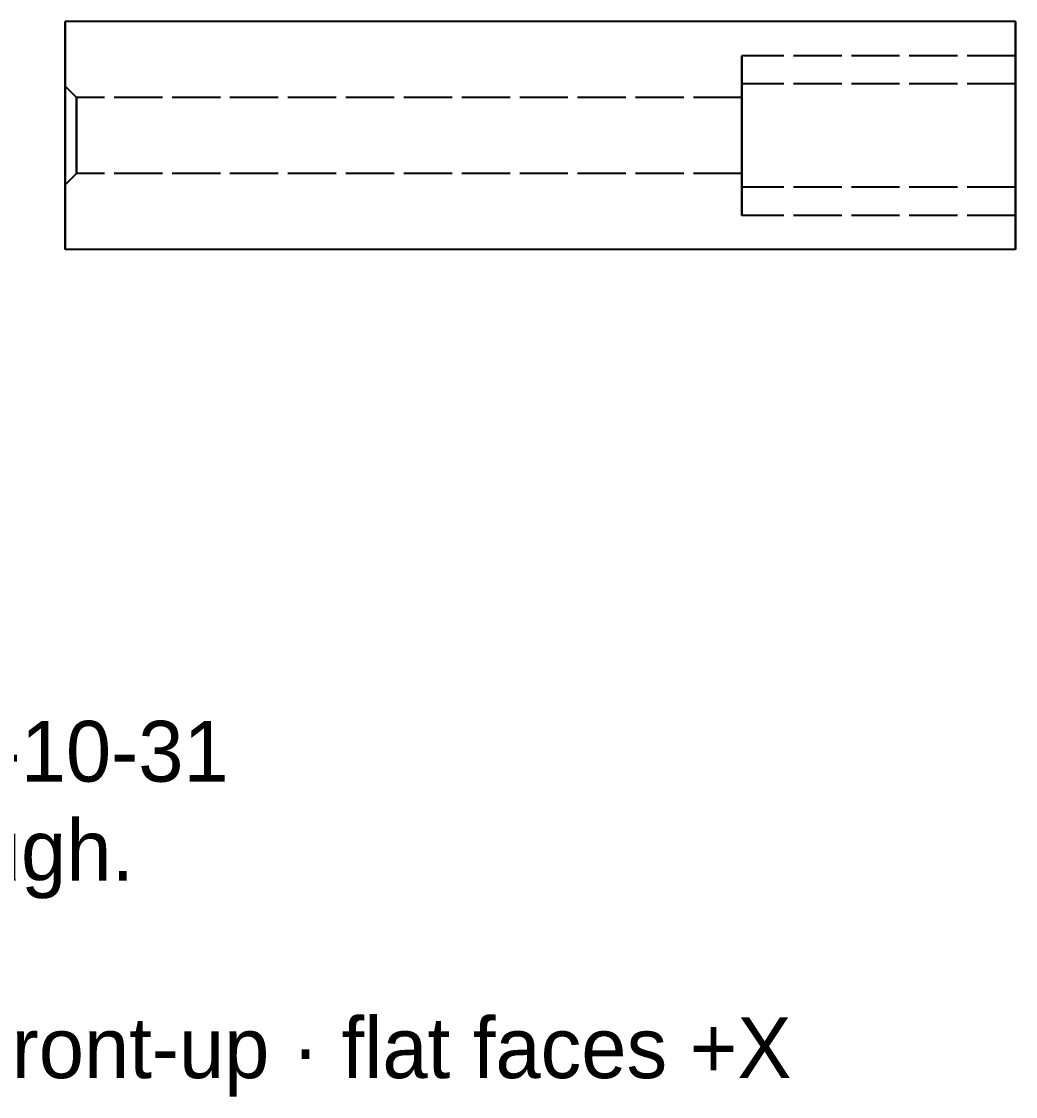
# Model space of a CAD drawing. Header units: millimetres. Extents: x -9 to 93, y -25 to 69.
# Drawn here: x 41.85 to 68, y -25.28 to 3 of the extents above; entities that cross this region are included whole.
import ezdxf

# ---------------------------------------------------------------- set-up
doc = ezdxf.new("R2010")
doc.units = ezdxf.units.MM
doc.linetypes.add('DASHED', pattern=[1.524, 1.27, -0.254])
for name, color, linetype in [('HIDDEN', 8, 'DASHED'), ('TEXT', 7, 'CONTINUOUS'), ('VISIBLE', 7, 'CONTINUOUS')]:
    doc.layers.add(name, color=color, linetype=linetype)

msp = doc.modelspace()

# ---------------------------------------------------------------- linework, layer by layer
at = {"layer": 'HIDDEN'}
for points in [[(43, 3), (43, 2.90476), (43, 2.80952), (43, 2.71429), (43, 2.61905), (43, 2.52381), (43, 2.42857), (43, 2.33333), (43, 2.2381), (43, 2.14286), (43, 2.04762), (43, 1.95238), (43, 1.85714), (43, 1.7619), (43, 1.66667), (43, 1.57143), (43, 1.47619), (43, 1.38095), (43, 1.28571), (43, 1.19048), (43, 1.09524), (43, 1), (43, 0.90476), (43, 0.80952), (43, 0.71429), (43, 0.61905), (43, 0.52381), (43, 0.42857), (43, 0.33333), (43, 0.2381), (43, 0.14286), (43, 0.04762), (43, -0.04762), (43, -0.14286), (43, -0.2381), (43, -0.33333), (43, -0.42857), (43, -0.52381), (43, -0.61905), (43, -0.71429), (43, -0.80952), (43, -0.90476), (43, -1), (43, -1.09524), (43, -1.19048), (43, -1.28571), (43, -1.38095), (43, -1.47619), (43, -1.57143), (43, -1.66667), (43, -1.7619), (43, -1.85714), (43, -1.95238), (43, -2.04762), (43, -2.14286), (43, -2.2381), (43, -2.33333), (43, -2.42857), (43, -2.52381), (43, -2.61905), (43, -2.71429), (43, -2.80952), (43, -2.90476), (43, -3)], [(68, 3), (68, 2.90476), (68, 2.80952), (68, 2.71429), (68, 2.61905), (68, 2.52381), (68, 2.42857), (68, 2.33333), (68, 2.2381), (68, 2.14286), (68, 2.04762), (68, 1.95238), (68, 1.85714), (68, 1.7619), (68, 1.66667), (68, 1.57143), (68, 1.47619), (68, 1.38095), (68, 1.28571), (68, 1.19048), (68, 1.09524), (68, 1), (68, 0.90476), (68, 0.80952), (68, 0.71429), (68, 0.61905), (68, 0.52381), (68, 0.42857), (68, 0.33333), (68, 0.2381), (68, 0.14286), (68, 0.04762), (68, -0.04762), (68, -0.14286), (68, -0.2381), (68, -0.33333), (68, -0.42857), (68, -0.52381), (68, -0.61905), (68, -0.71429), (68, -0.80952), (68, -0.90476), (68, -1), (68, -1.09524), (68, -1.19048), (68, -1.28571), (68, -1.38095), (68, -1.47619), (68, -1.57143), (68, -1.66667), (68, -1.7619), (68, -1.85714), (68, -1.95238), (68, -2.04762), (68, -2.14286), (68, -2.2381), (68, -2.33333), (68, -2.42857), (68, -2.52381), (68, -2.61905), (68, -2.71429), (68, -2.80952), (68, -2.90476), (68, -3)], [(60.8, 1.36015), (60.8, 1.37189), (60.8, 1.38363), (60.8, 1.39538), (60.8, 1.40712), (60.8, 1.41887), (60.8, 1.43061), (60.8, 1.44235), (60.8, 1.4541), (60.8, 1.46584), (60.8, 1.47758), (60.8, 1.48933), (60.8, 1.50107), (60.8, 1.51282), (60.8, 1.52456), (60.8, 1.5363), (60.8, 1.54805), (60.8, 1.55979), (60.8, 1.57153), (60.8, 1.58328), (60.8, 1.59502), (60.8, 1.60676), (60.8, 1.61851), (60.8, 1.63025), (60.8, 1.642), (60.8, 1.65374), (60.8, 1.66548), (60.8, 1.67723), (60.8, 1.68897), (60.8, 1.70071), (60.8, 1.71246), (60.8, 1.7242), (60.8, 1.73595), (60.8, 1.74769), (60.8, 1.75943), (60.8, 1.77118), (60.8, 1.78292), (60.8, 1.79466), (60.8, 1.80641), (60.8, 1.81815), (60.8, 1.82989), (60.8, 1.84164), (60.8, 1.85338), (60.8, 1.86513), (60.8, 1.87687), (60.8, 1.88861), (60.8, 1.90036), (60.8, 1.9121), (60.8, 1.92384), (60.8, 1.93559), (60.8, 1.94733), (60.8, 1.95908), (60.8, 1.97082), (60.8, 1.98256), (60.8, 1.99431), (60.8, 2.00605), (60.8, 2.01779), (60.8, 2.02954), (60.8, 2.04128), (60.8, 2.05303), (60.8, 2.06477), (60.8, 2.07651), (60.8, 2.08826), (60.8, 2.1)], [(60.8, 2.1), (60.8, 2.03333), (60.8, 1.96667), (60.8, 1.9), (60.8, 1.83333), (60.8, 1.76667), (60.8, 1.7), (60.8, 1.63333), (60.8, 1.56667), (60.8, 1.5), (60.8, 1.43333), (60.8, 1.36667), (60.8, 1.3), (60.8, 1.23333), (60.8, 1.16667), (60.8, 1.1), (60.8, 1.03333), (60.8, 0.96667), (60.8, 0.9), (60.8, 0.83333), (60.8, 0.76667), (60.8, 0.7), (60.8, 0.63333), (60.8, 0.56667), (60.8, 0.5), (60.8, 0.43333), (60.8, 0.36667), (60.8, 0.3), (60.8, 0.23333), (60.8, 0.16667), (60.8, 0.1), (60.8, 0.03333), (60.8, -0.03333), (60.8, -0.1), (60.8, -0.16667), (60.8, -0.23333), (60.8, -0.3), (60.8, -0.36667), (60.8, -0.43333), (60.8, -0.5), (60.8, -0.56667), (60.8, -0.63333), (60.8, -0.7), (60.8, -0.76667), (60.8, -0.83333), (60.8, -0.9), (60.8, -0.96667), (60.8, -1.03333), (60.8, -1.1), (60.8, -1.16667), (60.8, -1.23333), (60.8, -1.3), (60.8, -1.36667), (60.8, -1.43333), (60.8, -1.5), (60.8, -1.56667), (60.8, -1.63333), (60.8, -1.7), (60.8, -1.76667), (60.8, -1.83333), (60.8, -1.9), (60.8, -1.96667), (60.8, -2.03333), (60.8, -2.1)], [(68, 2.1), (60.8, 2.1)], [(68, 1.36015), (68, 1.37189), (68, 1.38363), (68, 1.39538), (68, 1.40712), (68, 1.41887), (68, 1.43061), (68, 1.44235), (68, 1.4541), (68, 1.46584), (68, 1.47758), (68, 1.48933), (68, 1.50107), (68, 1.51282), (68, 1.52456), (68, 1.5363), (68, 1.54805), (68, 1.55979), (68, 1.57153), (68, 1.58328), (68, 1.59502), (68, 1.60676), (68, 1.61851), (68, 1.63025), (68, 1.642), (68, 1.65374), (68, 1.66548), (68, 1.67723), (68, 1.68897), (68, 1.70071), (68, 1.71246), (68, 1.7242), (68, 1.73595), (68, 1.74769), (68, 1.75943), (68, 1.77118), (68, 1.78292), (68, 1.79466), (68, 1.80641), (68, 1.81815), (68, 1.82989), (68, 1.84164), (68, 1.85338), (68, 1.86513), (68, 1.87687), (68, 1.88861), (68, 1.90036), (68, 1.9121), (68, 1.92384), (68, 1.93559), (68, 1.94733), (68, 1.95908), (68, 1.97082), (68, 1.98256), (68, 1.99431), (68, 2.00605), (68, 2.01779), (68, 2.02954), (68, 2.04128), (68, 2.05303), (68, 2.06477), (68, 2.07651), (68, 2.08826), (68, 2.1)], [(68, 2.1), (68, 2.03333), (68, 1.96667), (68, 1.9), (68, 1.83333), (68, 1.76667), (68, 1.7), (68, 1.63333), (68, 1.56667), (68, 1.5), (68, 1.43333), (68, 1.36667), (68, 1.3), (68, 1.23333), (68, 1.16667), (68, 1.1), (68, 1.03333), (68, 0.96667), (68, 0.9), (68, 0.83333), (68, 0.76667), (68, 0.7), (68, 0.63333), (68, 0.56667), (68, 0.5), (68, 0.43333), (68, 0.36667), (68, 0.3), (68, 0.23333), (68, 0.16667), (68, 0.1), (68, 0.03333), (68, -0.03333), (68, -0.1), (68, -0.16667), (68, -0.23333), (68, -0.3), (68, -0.36667), (68, -0.43333), (68, -0.5), (68, -0.56667), (68, -0.63333), (68, -0.7), (68, -0.76667), (68, -0.83333), (68, -0.9), (68, -0.96667), (68, -1.03333), (68, -1.1), (68, -1.16667), (68, -1.23333), (68, -1.3), (68, -1.36667), (68, -1.43333), (68, -1.5), (68, -1.56667), (68, -1.63333), (68, -1.7), (68, -1.76667), (68, -1.83333), (68, -1.9), (68, -1.96667), (68, -2.03333), (68, -2.1)], [(43, 0), (43, 0.02063), (43, 0.04127), (43, 0.0619), (43, 0.08254), (43, 0.10317), (43, 0.12381), (43, 0.14444), (43, 0.16508), (43, 0.18571), (43, 0.20635), (43, 0.22698), (43, 0.24762), (43, 0.26825), (43, 0.28889), (43, 0.30952), (43, 0.33016), (43, 0.35079), (43, 0.37143), (43, 0.39206), (43, 0.4127), (43, 0.43333), (43, 0.45397), (43, 0.4746), (43, 0.49524), (43, 0.51587), (43, 0.53651), (43, 0.55714), (43, 0.57778), (43, 0.59841), (43, 0.61905), (43, 0.63968), (43, 0.66032), (43, 0.68095), (43, 0.70159), (43, 0.72222), (43, 0.74286), (43, 0.76349), (43, 0.78413), (43, 0.80476), (43, 0.8254), (43, 0.84603), (43, 0.86667), (43, 0.8873), (43, 0.90794), (43, 0.92857), (43, 0.94921), (43, 0.96984), (43, 0.99048), (43, 1.01111), (43, 1.03175), (43, 1.05238), (43, 1.07302), (43, 1.09365), (43, 1.11429), (43, 1.13492), (43, 1.15556), (43, 1.17619), (43, 1.19683), (43, 1.21746), (43, 1.2381), (43, 1.25873), (43, 1.27937), (43, 1.3)], [(43, 1.3), (43, 1.25873), (43, 1.21746), (43, 1.17619), (43, 1.13492), (43, 1.09365), (43, 1.05238), (43, 1.01111), (43, 0.96984), (43, 0.92857), (43, 0.8873), (43, 0.84603), (43, 0.80476), (43, 0.76349), (43, 0.72222), (43, 0.68095), (43, 0.63968), (43, 0.59841), (43, 0.55714), (43, 0.51587), (43, 0.4746), (43, 0.43333), (43, 0.39206), (43, 0.35079), (43, 0.30952), (43, 0.26825), (43, 0.22698), (43, 0.18571), (43, 0.14444), (43, 0.10317), (43, 0.0619), (43, 0.02063), (43, -0.02063), (43, -0.0619), (43, -0.10317), (43, -0.14444), (43, -0.18571), (43, -0.22698), (43, -0.26825), (43, -0.30952), (43, -0.35079), (43, -0.39206), (43, -0.43333), (43, -0.4746), (43, -0.51587), (43, -0.55714), (43, -0.59841), (43, -0.63968), (43, -0.68095), (43, -0.72222), (43, -0.76349), (43, -0.80476), (43, -0.84603), (43, -0.8873), (43, -0.92857), (43, -0.96984), (43, -1.01111), (43, -1.05238), (43, -1.09365), (43, -1.13492), (43, -1.17619), (43, -1.21746), (43, -1.25873), (43, -1.3)], [(43.3, 1), (43, 1.3)], [(60.8, -1.36015), (60.8, 1.36015)], [(68, 1.36015), (60.8, 1.36015)], [(68, -1.36015), (68, 1.36015)], [(43.3, 0), (43.3, 0.01587), (43.3, 0.03175), (43.3, 0.04762), (43.3, 0.06349), (43.3, 0.07937), (43.3, 0.09524), (43.3, 0.11111), (43.3, 0.12698), (43.3, 0.14286), (43.3, 0.15873), (43.3, 0.1746), (43.3, 0.19048), (43.3, 0.20635), (43.3, 0.22222), (43.3, 0.2381), (43.3, 0.25397), (43.3, 0.26984), (43.3, 0.28571), (43.3, 0.30159), (43.3, 0.31746), (43.3, 0.33333), (43.3, 0.34921), (43.3, 0.36508), (43.3, 0.38095), (43.3, 0.39683), (43.3, 0.4127), (43.3, 0.42857), (43.3, 0.44444), (43.3, 0.46032), (43.3, 0.47619), (43.3, 0.49206), (43.3, 0.50794), (43.3, 0.52381), (43.3, 0.53968), (43.3, 0.55556), (43.3, 0.57143), (43.3, 0.5873), (43.3, 0.60317), (43.3, 0.61905), (43.3, 0.63492), (43.3, 0.65079), (43.3, 0.66667), (43.3, 0.68254), (43.3, 0.69841), (43.3, 0.71429), (43.3, 0.73016), (43.3, 0.74603), (43.3, 0.7619), (43.3, 0.77778), (43.3, 0.79365), (43.3, 0.80952), (43.3, 0.8254), (43.3, 0.84127), (43.3, 0.85714), (43.3, 0.87302), (43.3, 0.88889), (43.3, 0.90476), (43.3, 0.92063), (43.3, 0.93651), (43.3, 0.95238), (43.3, 0.96825), (43.3, 0.98413), (43.3, 1)], [(43.3, 1), (43.3, 0.96825), (43.3, 0.93651), (43.3, 0.90476), (43.3, 0.87302), (43.3, 0.84127), (43.3, 0.80952), (43.3, 0.77778), (43.3, 0.74603), (43.3, 0.71429), (43.3, 0.68254), (43.3, 0.65079), (43.3, 0.61905), (43.3, 0.5873), (43.3, 0.55556), (43.3, 0.52381), (43.3, 0.49206), (43.3, 0.46032), (43.3, 0.42857), (43.3, 0.39683), (43.3, 0.36508), (43.3, 0.33333), (43.3, 0.30159), (43.3, 0.26984), (43.3, 0.2381), (43.3, 0.20635), (43.3, 0.1746), (43.3, 0.14286), (43.3, 0.11111), (43.3, 0.07937), (43.3, 0.04762), (43.3, 0.01587), (43.3, -0.01587), (43.3, -0.04762), (43.3, -0.07937), (43.3, -0.11111), (43.3, -0.14286), (43.3, -0.1746), (43.3, -0.20635), (43.3, -0.2381), (43.3, -0.26984), (43.3, -0.30159), (43.3, -0.33333), (43.3, -0.36508), (43.3, -0.39683), (43.3, -0.42857), (43.3, -0.46032), (43.3, -0.49206), (43.3, -0.52381), (43.3, -0.55556), (43.3, -0.5873), (43.3, -0.61905), (43.3, -0.65079), (43.3, -0.68254), (43.3, -0.71429), (43.3, -0.74603), (43.3, -0.77778), (43.3, -0.80952), (43.3, -0.84127), (43.3, -0.87302), (43.3, -0.90476), (43.3, -0.93651), (43.3, -0.96825), (43.3, -1)], [(60.8, 1), (43.3, 1)], [(60.8, 0), (60.8, 0.01587), (60.8, 0.03175), (60.8, 0.04762), (60.8, 0.06349), (60.8, 0.07937), (60.8, 0.09524), (60.8, 0.11111), (60.8, 0.12698), (60.8, 0.14286), (60.8, 0.15873), (60.8, 0.1746), (60.8, 0.19048), (60.8, 0.20635), (60.8, 0.22222), (60.8, 0.2381), (60.8, 0.25397), (60.8, 0.26984), (60.8, 0.28571), (60.8, 0.30159), (60.8, 0.31746), (60.8, 0.33333), (60.8, 0.34921), (60.8, 0.36508), (60.8, 0.38095), (60.8, 0.39683), (60.8, 0.4127), (60.8, 0.42857), (60.8, 0.44444), (60.8, 0.46032), (60.8, 0.47619), (60.8, 0.49206), (60.8, 0.50794), (60.8, 0.52381), (60.8, 0.53968), (60.8, 0.55556), (60.8, 0.57143), (60.8, 0.5873), (60.8, 0.60317), (60.8, 0.61905), (60.8, 0.63492), (60.8, 0.65079), (60.8, 0.66667), (60.8, 0.68254), (60.8, 0.69841), (60.8, 0.71429), (60.8, 0.73016), (60.8, 0.74603), (60.8, 0.7619), (60.8, 0.77778), (60.8, 0.79365), (60.8, 0.80952), (60.8, 0.8254), (60.8, 0.84127), (60.8, 0.85714), (60.8, 0.87302), (60.8, 0.88889), (60.8, 0.90476), (60.8, 0.92063), (60.8, 0.93651), (60.8, 0.95238), (60.8, 0.96825), (60.8, 0.98413), (60.8, 1)], [(60.8, 1), (60.8, 0.96825), (60.8, 0.93651), (60.8, 0.90476), (60.8, 0.87302), (60.8, 0.84127), (60.8, 0.80952), (60.8, 0.77778), (60.8, 0.74603), (60.8, 0.71429), (60.8, 0.68254), (60.8, 0.65079), (60.8, 0.61905), (60.8, 0.5873), (60.8, 0.55556), (60.8, 0.52381), (60.8, 0.49206), (60.8, 0.46032), (60.8, 0.42857), (60.8, 0.39683), (60.8, 0.36508), (60.8, 0.33333), (60.8, 0.30159), (60.8, 0.26984), (60.8, 0.2381), (60.8, 0.20635), (60.8, 0.1746), (60.8, 0.14286), (60.8, 0.11111), (60.8, 0.07937), (60.8, 0.04762), (60.8, 0.01587), (60.8, -0.01587), (60.8, -0.04762), (60.8, -0.07937), (60.8, -0.11111), (60.8, -0.14286), (60.8, -0.1746), (60.8, -0.20635), (60.8, -0.2381), (60.8, -0.26984), (60.8, -0.30159), (60.8, -0.33333), (60.8, -0.36508), (60.8, -0.39683), (60.8, -0.42857), (60.8, -0.46032), (60.8, -0.49206), (60.8, -0.52381), (60.8, -0.55556), (60.8, -0.5873), (60.8, -0.61905), (60.8, -0.65079), (60.8, -0.68254), (60.8, -0.71429), (60.8, -0.74603), (60.8, -0.77778), (60.8, -0.80952), (60.8, -0.84127), (60.8, -0.87302), (60.8, -0.90476), (60.8, -0.93651), (60.8, -0.96825), (60.8, -1)], [(43, -1.3), (43, -1.27937), (43, -1.25873), (43, -1.2381), (43, -1.21746), (43, -1.19683), (43, -1.17619), (43, -1.15556), (43, -1.13492), (43, -1.11429), (43, -1.09365), (43, -1.07302), (43, -1.05238), (43, -1.03175), (43, -1.01111), (43, -0.99048), (43, -0.96984), (43, -0.94921), (43, -0.92857), (43, -0.90794), (43, -0.8873), (43, -0.86667), (43, -0.84603), (43, -0.8254), (43, -0.80476), (43, -0.78413), (43, -0.76349), (43, -0.74286), (43, -0.72222), (43, -0.70159), (43, -0.68095), (43, -0.66032), (43, -0.63968), (43, -0.61905), (43, -0.59841), (43, -0.57778), (43, -0.55714), (43, -0.53651), (43, -0.51587), (43, -0.49524), (43, -0.4746), (43, -0.45397), (43, -0.43333), (43, -0.4127), (43, -0.39206), (43, -0.37143), (43, -0.35079), (43, -0.33016), (43, -0.30952), (43, -0.28889), (43, -0.26825), (43, -0.24762), (43, -0.22698), (43, -0.20635), (43, -0.18571), (43, -0.16508), (43, -0.14444), (43, -0.12381), (43, -0.10317), (43, -0.08254), (43, -0.0619), (43, -0.04127), (43, -0.02063), (43, 0)], [(43.3, -1), (43.3, -0.98413), (43.3, -0.96825), (43.3, -0.95238), (43.3, -0.93651), (43.3, -0.92063), (43.3, -0.90476), (43.3, -0.88889), (43.3, -0.87302), (43.3, -0.85714), (43.3, -0.84127), (43.3, -0.8254), (43.3, -0.80952), (43.3, -0.79365), (43.3, -0.77778), (43.3, -0.7619), (43.3, -0.74603), (43.3, -0.73016), (43.3, -0.71429), (43.3, -0.69841), (43.3, -0.68254), (43.3, -0.66667), (43.3, -0.65079), (43.3, -0.63492), (43.3, -0.61905), (43.3, -0.60317), (43.3, -0.5873), (43.3, -0.57143), (43.3, -0.55556), (43.3, -0.53968), (43.3, -0.52381), (43.3, -0.50794), (43.3, -0.49206), (43.3, -0.47619), (43.3, -0.46032), (43.3, -0.44444), (43.3, -0.42857), (43.3, -0.4127), (43.3, -0.39683), (43.3, -0.38095), (43.3, -0.36508), (43.3, -0.34921), (43.3, -0.33333), (43.3, -0.31746), (43.3, -0.30159), (43.3, -0.28571), (43.3, -0.26984), (43.3, -0.25397), (43.3, -0.2381), (43.3, -0.22222), (43.3, -0.20635), (43.3, -0.19048), (43.3, -0.1746), (43.3, -0.15873), (43.3, -0.14286), (43.3, -0.12698), (43.3, -0.11111), (43.3, -0.09524), (43.3, -0.07937), (43.3, -0.06349), (43.3, -0.04762), (43.3, -0.03175), (43.3, -0.01587), (43.3, 0)], [(60.8, -1), (60.8, -0.98413), (60.8, -0.96825), (60.8, -0.95238), (60.8, -0.93651), (60.8, -0.92063), (60.8, -0.90476), (60.8, -0.88889), (60.8, -0.87302), (60.8, -0.85714), (60.8, -0.84127), (60.8, -0.8254), (60.8, -0.80952), (60.8, -0.79365), (60.8, -0.77778), (60.8, -0.7619), (60.8, -0.74603), (60.8, -0.73016), (60.8, -0.71429), (60.8, -0.69841), (60.8, -0.68254), (60.8, -0.66667), (60.8, -0.65079), (60.8, -0.63492), (60.8, -0.61905), (60.8, -0.60317), (60.8, -0.5873), (60.8, -0.57143), (60.8, -0.55556), (60.8, -0.53968), (60.8, -0.52381), (60.8, -0.50794), (60.8, -0.49206), (60.8, -0.47619), (60.8, -0.46032), (60.8, -0.44444), (60.8, -0.42857), (60.8, -0.4127), (60.8, -0.39683), (60.8, -0.38095), (60.8, -0.36508), (60.8, -0.34921), (60.8, -0.33333), (60.8, -0.31746), (60.8, -0.30159), (60.8, -0.28571), (60.8, -0.26984), (60.8, -0.25397), (60.8, -0.2381), (60.8, -0.22222), (60.8, -0.20635), (60.8, -0.19048), (60.8, -0.1746), (60.8, -0.15873), (60.8, -0.14286), (60.8, -0.12698), (60.8, -0.11111), (60.8, -0.09524), (60.8, -0.07937), (60.8, -0.06349), (60.8, -0.04762), (60.8, -0.03175), (60.8, -0.01587), (60.8, 0)], [(43.3, -1), (43, -1.3)], [(60.8, -1), (43.3, -1)], [(60.8, -2.1), (60.8, -2.08826), (60.8, -2.07651), (60.8, -2.06477), (60.8, -2.05303), (60.8, -2.04128), (60.8, -2.02954), (60.8, -2.01779), (60.8, -2.00605), (60.8, -1.99431), (60.8, -1.98256), (60.8, -1.97082), (60.8, -1.95908), (60.8, -1.94733), (60.8, -1.93559), (60.8, -1.92384), (60.8, -1.9121), (60.8, -1.90036), (60.8, -1.88861), (60.8, -1.87687), (60.8, -1.86513), (60.8, -1.85338), (60.8, -1.84164), (60.8, -1.82989), (60.8, -1.81815), (60.8, -1.80641), (60.8, -1.79466), (60.8, -1.78292), (60.8, -1.77118), (60.8, -1.75943), (60.8, -1.74769), (60.8, -1.73595), (60.8, -1.7242), (60.8, -1.71246), (60.8, -1.70071), (60.8, -1.68897), (60.8, -1.67723), (60.8, -1.66548), (60.8, -1.65374), (60.8, -1.642), (60.8, -1.63025), (60.8, -1.61851), (60.8, -1.60676), (60.8, -1.59502), (60.8, -1.58328), (60.8, -1.57153), (60.8, -1.55979), (60.8, -1.54805), (60.8, -1.5363), (60.8, -1.52456), (60.8, -1.51282), (60.8, -1.50107), (60.8, -1.48933), (60.8, -1.47758), (60.8, -1.46584), (60.8, -1.4541), (60.8, -1.44235), (60.8, -1.43061), (60.8, -1.41887), (60.8, -1.40712), (60.8, -1.39538), (60.8, -1.38363), (60.8, -1.37189), (60.8, -1.36015)], [(68, -1.36015), (60.8, -1.36015)], [(68, -2.1), (68, -2.08826), (68, -2.07651), (68, -2.06477), (68, -2.05303), (68, -2.04128), (68, -2.02954), (68, -2.01779), (68, -2.00605), (68, -1.99431), (68, -1.98256), (68, -1.97082), (68, -1.95908), (68, -1.94733), (68, -1.93559), (68, -1.92384), (68, -1.9121), (68, -1.90036), (68, -1.88861), (68, -1.87687), (68, -1.86513), (68, -1.85338), (68, -1.84164), (68, -1.82989), (68, -1.81815), (68, -1.80641), (68, -1.79466), (68, -1.78292), (68, -1.77118), (68, -1.75943), (68, -1.74769), (68, -1.73595), (68, -1.7242), (68, -1.71246), (68, -1.70071), (68, -1.68897), (68, -1.67723), (68, -1.66548), (68, -1.65374), (68, -1.642), (68, -1.63025), (68, -1.61851), (68, -1.60676), (68, -1.59502), (68, -1.58328), (68, -1.57153), (68, -1.55979), (68, -1.54805), (68, -1.5363), (68, -1.52456), (68, -1.51282), (68, -1.50107), (68, -1.48933), (68, -1.47758), (68, -1.46584), (68, -1.4541), (68, -1.44235), (68, -1.43061), (68, -1.41887), (68, -1.40712), (68, -1.39538), (68, -1.38363), (68, -1.37189), (68, -1.36015)], [(68, -2.1), (60.8, -2.1)]]:
    msp.add_lwpolyline(points, dxfattribs=at)
at = {"layer": 'VISIBLE'}
for points in [[(43, 0), (43, 0.04762), (43, 0.09524), (43, 0.14286), (43, 0.19048), (43, 0.2381), (43, 0.28571), (43, 0.33333), (43, 0.38095), (43, 0.42857), (43, 0.47619), (43, 0.52381), (43, 0.57143), (43, 0.61905), (43, 0.66667), (43, 0.71429), (43, 0.7619), (43, 0.80952), (43, 0.85714), (43, 0.90476), (43, 0.95238), (43, 1), (43, 1.04762), (43, 1.09524), (43, 1.14286), (43, 1.19048), (43, 1.2381), (43, 1.28571), (43, 1.33333), (43, 1.38095), (43, 1.42857), (43, 1.47619), (43, 1.52381), (43, 1.57143), (43, 1.61905), (43, 1.66667), (43, 1.71429), (43, 1.7619), (43, 1.80952), (43, 1.85714), (43, 1.90476), (43, 1.95238), (43, 2), (43, 2.04762), (43, 2.09524), (43, 2.14286), (43, 2.19048), (43, 2.2381), (43, 2.28571), (43, 2.33333), (43, 2.38095), (43, 2.42857), (43, 2.47619), (43, 2.52381), (43, 2.57143), (43, 2.61905), (43, 2.66667), (43, 2.71429), (43, 2.7619), (43, 2.80952), (43, 2.85714), (43, 2.90476), (43, 2.95238), (43, 3)], [(68, 3), (43, 3)], [(68, 0), (68, 0.04762), (68, 0.09524), (68, 0.14286), (68, 0.19048), (68, 0.2381), (68, 0.28571), (68, 0.33333), (68, 0.38095), (68, 0.42857), (68, 0.47619), (68, 0.52381), (68, 0.57143), (68, 0.61905), (68, 0.66667), (68, 0.71429), (68, 0.7619), (68, 0.80952), (68, 0.85714), (68, 0.90476), (68, 0.95238), (68, 1), (68, 1.04762), (68, 1.09524), (68, 1.14286), (68, 1.19048), (68, 1.2381), (68, 1.28571), (68, 1.33333), (68, 1.38095), (68, 1.42857), (68, 1.47619), (68, 1.52381), (68, 1.57143), (68, 1.61905), (68, 1.66667), (68, 1.71429), (68, 1.7619), (68, 1.80952), (68, 1.85714), (68, 1.90476), (68, 1.95238), (68, 2), (68, 2.04762), (68, 2.09524), (68, 2.14286), (68, 2.19048), (68, 2.2381), (68, 2.28571), (68, 2.33333), (68, 2.38095), (68, 2.42857), (68, 2.47619), (68, 2.52381), (68, 2.57143), (68, 2.61905), (68, 2.66667), (68, 2.71429), (68, 2.7619), (68, 2.80952), (68, 2.85714), (68, 2.90476), (68, 2.95238), (68, 3)], [(43, -3), (43, -2.95238), (43, -2.90476), (43, -2.85714), (43, -2.80952), (43, -2.7619), (43, -2.71429), (43, -2.66667), (43, -2.61905), (43, -2.57143), (43, -2.52381), (43, -2.47619), (43, -2.42857), (43, -2.38095), (43, -2.33333), (43, -2.28571), (43, -2.2381), (43, -2.19048), (43, -2.14286), (43, -2.09524), (43, -2.04762), (43, -2), (43, -1.95238), (43, -1.90476), (43, -1.85714), (43, -1.80952), (43, -1.7619), (43, -1.71429), (43, -1.66667), (43, -1.61905), (43, -1.57143), (43, -1.52381), (43, -1.47619), (43, -1.42857), (43, -1.38095), (43, -1.33333), (43, -1.28571), (43, -1.2381), (43, -1.19048), (43, -1.14286), (43, -1.09524), (43, -1.04762), (43, -1), (43, -0.95238), (43, -0.90476), (43, -0.85714), (43, -0.80952), (43, -0.7619), (43, -0.71429), (43, -0.66667), (43, -0.61905), (43, -0.57143), (43, -0.52381), (43, -0.47619), (43, -0.42857), (43, -0.38095), (43, -0.33333), (43, -0.28571), (43, -0.2381), (43, -0.19048), (43, -0.14286), (43, -0.09524), (43, -0.04762), (43, 0)], [(68, -3), (68, -2.95238), (68, -2.90476), (68, -2.85714), (68, -2.80952), (68, -2.7619), (68, -2.71429), (68, -2.66667), (68, -2.61905), (68, -2.57143), (68, -2.52381), (68, -2.47619), (68, -2.42857), (68, -2.38095), (68, -2.33333), (68, -2.28571), (68, -2.2381), (68, -2.19048), (68, -2.14286), (68, -2.09524), (68, -2.04762), (68, -2), (68, -1.95238), (68, -1.90476), (68, -1.85714), (68, -1.80952), (68, -1.7619), (68, -1.71429), (68, -1.66667), (68, -1.61905), (68, -1.57143), (68, -1.52381), (68, -1.47619), (68, -1.42857), (68, -1.38095), (68, -1.33333), (68, -1.28571), (68, -1.2381), (68, -1.19048), (68, -1.14286), (68, -1.09524), (68, -1.04762), (68, -1), (68, -0.95238), (68, -0.90476), (68, -0.85714), (68, -0.80952), (68, -0.7619), (68, -0.71429), (68, -0.66667), (68, -0.61905), (68, -0.57143), (68, -0.52381), (68, -0.47619), (68, -0.42857), (68, -0.38095), (68, -0.33333), (68, -0.28571), (68, -0.2381), (68, -0.19048), (68, -0.14286), (68, -0.09524), (68, -0.04762), (68, 0)], [(68, -3), (43, -3)]]:
    msp.add_lwpolyline(points, dxfattribs=at)

# ---------------------------------------------------------------- texts
at = {"layer": 'TEXT'}
for s, p in [('Fixed hollow shaft 6 mm — TOP — v0.1, 2026-10-31', (-2.99627, -16.99907)), ('Ø6 tube with flatted Ø4.2 socket, bore Ø2 through.', (-2.99627, -19.59907)), ('Third-angle projection · mm · plan view drawn front-up · flat faces +X', (-2.99627, -24.79907))]:
    msp.add_text(s, height=1.6, dxfattribs=at).set_placement(p)

doc.saveas('drawing.dxf')
